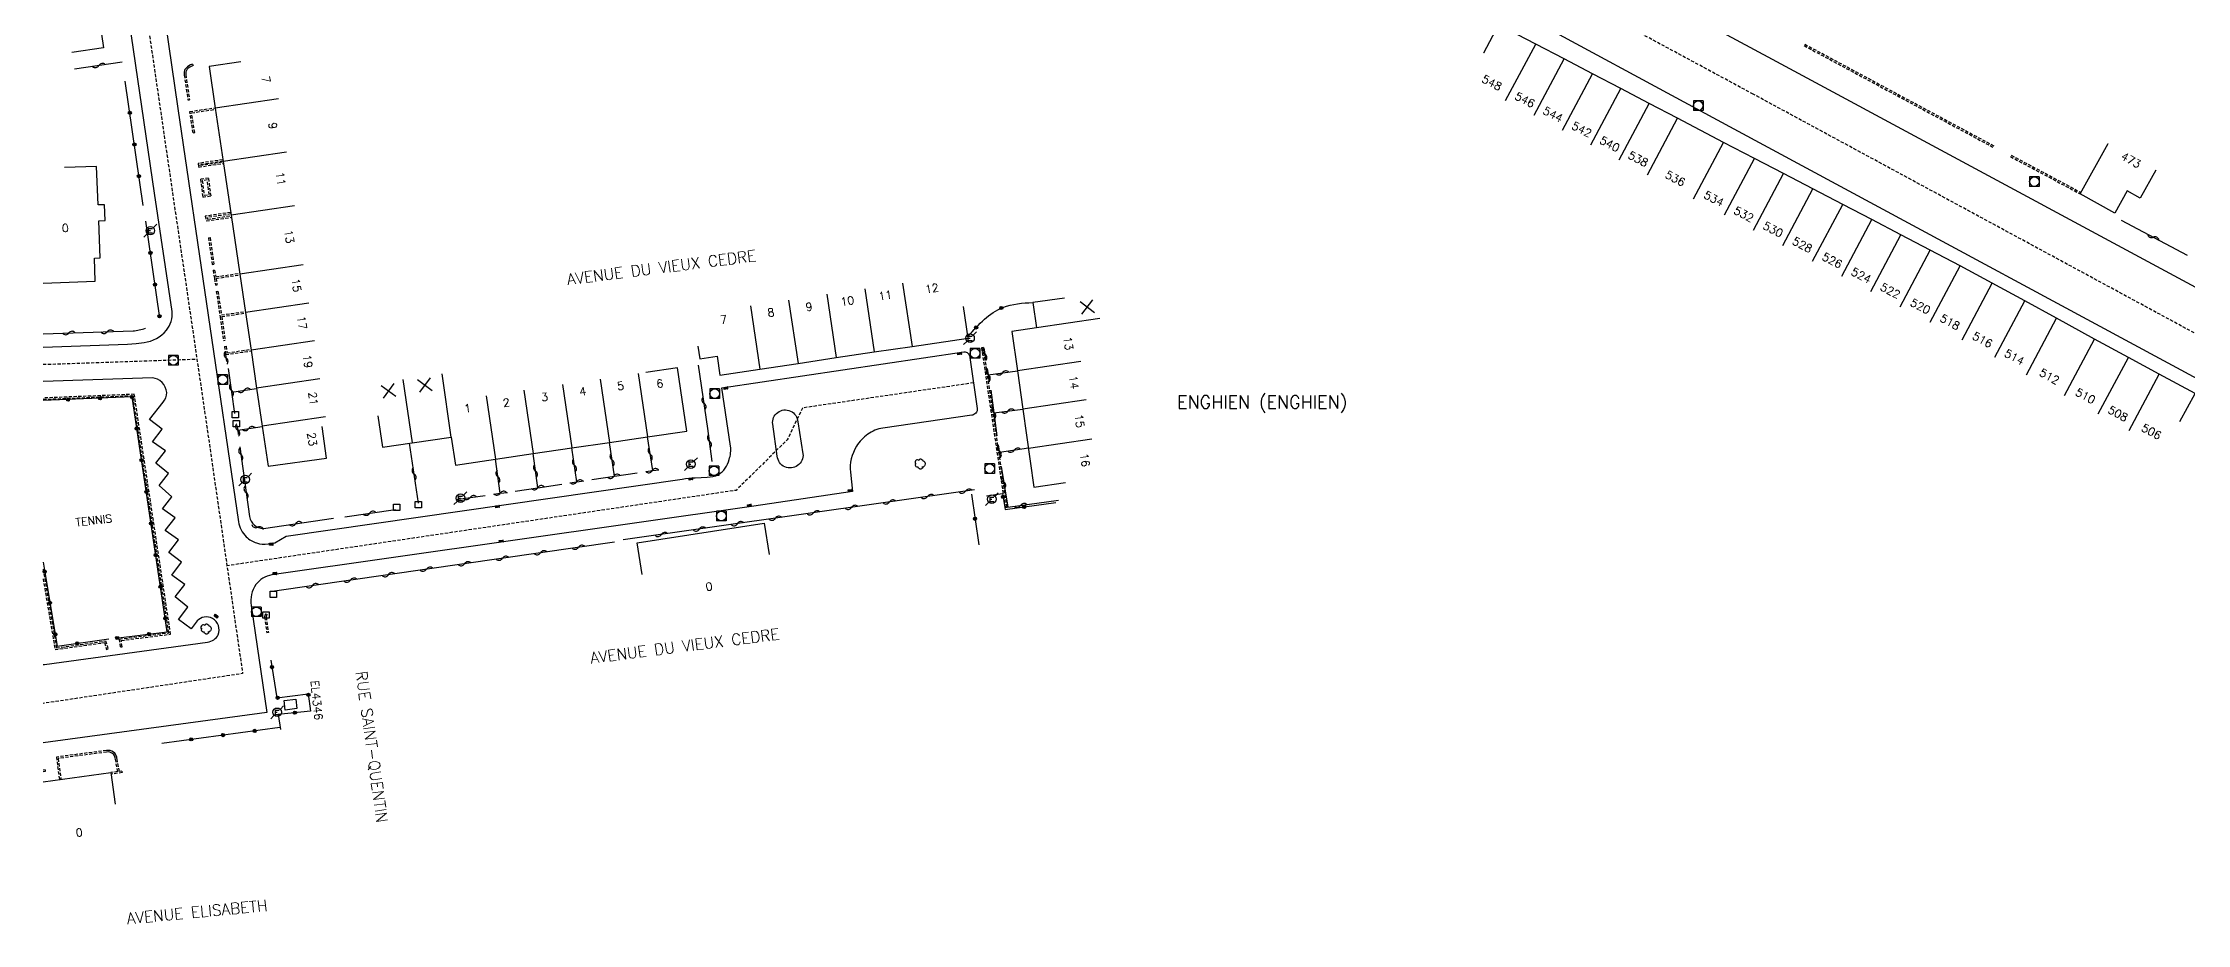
# Model space of a CAD drawing. Header units: millimetres. Extents: x 126999 to 128001, y 153000 to 154000.
# Drawn here: x 127000 to 127334.9, y 153655.2 to 153793 of the extents above; entities that cross this region are included whole.
import ezdxf
from ezdxf.enums import TextEntityAlignment as Align

# ---------------------------------------------------------------- set-up
doc = ezdxf.new("R2010")
doc.units = ezdxf.units.MM
doc.linetypes.add('DASHED', pattern=[0.75, 0.5, -0.25])
doc.layers.get('0').update_dxf_attribs({"linetype": 'CONTINUOUS'})
for name, color, linetype in [('W0001', 6, 'DASHED'), ('W0008', 7, 'CONTINUOUS'), ('W0100', 7, 'CONTINUOUS'), ('W0112', 1, 'DASHED'), ('W0300', 7, 'CONTINUOUS'), ('W0310', 3, 'CONTINUOUS'), ('W0322', 7, 'CONTINUOUS'), ('W0400', 7, 'CONTINUOUS'), ('W0420', 7, 'CONTINUOUS'), ('W0471', 7, 'CONTINUOUS'), ('W0980', 7, 'CONTINUOUS'), ('W0984', 7, 'CONTINUOUS'), ('W0989', 7, 'CONTINUOUS'), ('W0991', 7, 'CONTINUOUS'), ('W1102', 7, 'CONTINUOUS')]:
    doc.layers.add(name, color=color, linetype=linetype)
doc.styles.get("Standard").update_dxf_attribs({"font": 'romans.shx', "width": 0.85})

# ---------------------------------------------------------------- blocks, each defined once
blk = doc.blocks.new('t310o')
at = {"color": 0, "linetype": 'Continuous'}
for centre, start, end in [((-0.5, 0.38), 216.8699, 323.1304), ((0.5, -0.37), 36.8699, 143.1303)]:
    blk.add_arc(centre, 0.625, start, end, dxfattribs=at)
blk = doc.blocks.new('T420')
for p, q in [((0.75, 0.75), (-0.75, 0.75)), ((-0.75, 0.75), (-0.75, -0.75)), ((0.75, 0.75), (0.75, -0.75)), ((0.75, -0.75), (-0.75, -0.75))]:
    blk.add_line(p, q)
blk.add_ellipse((0, 0), major_axis=(-0.53, 0.53), ratio=1, start_param=3.926991, end_param=10.210176)
blk = doc.blocks.new('t991o')
at = {"color": 0, "linetype": 'Continuous'}
for p, q in [((-1, 1), (1, -1)), ((-1, -1), (1, 1))]:
    blk.add_line(p, q, dxfattribs=at)
blk = doc.blocks.new('t322o')
at = {"color": 0, "linetype": 'Continuous'}
for radius in [0.25, 0.15]:
    blk.add_circle((0, 0), radius, dxfattribs=at)
blk = doc.blocks.new('T300')
for p, q in [((-0.8, 0.51), (-0.86, 0.34)), ((-0.86, 0.34), (-0.86, 0.17)), ((-0.86, 0.17), (-0.74, 0.06)), ((-0.69, 0.63), (-0.8, 0.51)), ((-0.8, -0.06), (-0.74, 0.06)), ((-0.74, 0.06), (-0.69, 0.11)), ((-0.57, 0.69), (-0.69, 0.63)), ((-0.46, 0.69), (-0.57, 0.69)), ((-0.29, 0.63), (-0.46, 0.69)), ((-0.29, 0.63), (-0.17, 0.74)), ((-0.23, 0.57), (-0.29, 0.63)), ((-0.17, 0.74), (-0.06, 0.8)), ((-0.06, 0.8), (0.06, 0.8)), ((0.06, 0.8), (0.23, 0.74)), ((0.23, 0.74), (0.34, 0.63)), ((0.34, 0.63), (0.4, 0.51)), ((0.46, 0.46), (0.34, 0.46)), ((0.4, 0.51), (0.4, 0.46)), ((0.57, 0.4), (0.46, 0.46)), ((0.57, 0.4), (0.69, 0.29)), ((0.69, 0.29), (0.74, 0.17)), ((0.74, 0.06), (0.69, -0.17)), ((0.74, 0.17), (0.74, 0.06)), ((-0.8, -0.17), (-0.8, -0.06)), ((-0.8, -0.23), (-0.8, -0.17)), ((-0.74, -0.34), (-0.8, -0.23)), ((-0.69, -0.4), (-0.74, -0.34)), ((-0.51, -0.46), (-0.69, -0.4)), ((-0.4, -0.46), (-0.51, -0.46)), ((-0.4, -0.46), (-0.34, -0.46)), ((-0.34, -0.46), (-0.34, -0.4)), ((-0.34, -0.51), (-0.34, -0.46)), ((-0.29, -0.63), (-0.34, -0.51)), ((-0.17, -0.74), (-0.29, -0.63)), ((-0.06, -0.8), (-0.17, -0.74)), ((0.06, -0.8), (-0.06, -0.8)), ((0.17, -0.74), (0.06, -0.8)), ((0.23, -0.69), (0.17, -0.74)), ((0.29, -0.46), (0.23, -0.46)), ((0.29, -0.63), (0.23, -0.69)), ((0.46, -0.4), (0.29, -0.46)), ((0.34, -0.51), (0.29, -0.63)), ((0.34, -0.51), (0.34, -0.46)), ((0.57, -0.34), (0.46, -0.4)), ((0.63, -0.29), (0.57, -0.34)), ((0.69, -0.17), (0.63, -0.29))]:
    blk.add_line(p, q)
blk = doc.blocks.new('T400')
for p, q in [((-0.15, 0.3), (0.15, 0.3)), ((-0.15, -0.25), (-0.15, 0.3)), ((-0.15, 0.15), (0.15, 0.15)), ((-0.15, 0), (0.15, 0)), ((0.15, 0.3), (0.15, -0.25)), ((-0.15, -0.15), (0.15, -0.15)), ((-0.15, -0.25), (-0.15, -0.3)), ((-0.15, -0.3), (0.15, -0.3)), ((0.15, -0.3), (0.15, -0.25))]:
    blk.add_line(p, q)
blk = doc.blocks.new('T471')
for p, q in [((-0.333334, 0.333334), (-0.333334, -0.333334)), ((-0.333334, 0.333334), (0.333334, 0.333334)), ((-0.333334, 0), (0, 0)), ((0.500001, 0.500001), (1.000002, 1.000002)), ((-0.500001, -0.500001), (-1.000002, -1.000002)), ((-0.333334, -0.333334), (0.333334, -0.333334))]:
    blk.add_line(p, q)
blk.add_ellipse((0, 0), major_axis=(0.471405, 0.471405), ratio=1, start_param=5.4977871438, end_param=11.780972451)
blk = doc.blocks.new('t112o')
at = {"color": 0, "linetype": 'Continuous'}
for p, q in [((-0.5, 0.5), (0.5, 0.5)), ((-0.5, -0.5), (-0.5, 0.5)), ((0.5, 0.5), (0.5, -0.5)), ((0.5, -0.5), (-0.5, -0.5))]:
    blk.add_line(p, q, dxfattribs=at)

msp = doc.modelspace()

# ---------------------------------------------------------------- linework, layer by layer
at = {"layer": 'W0001'}
msp.add_lwpolyline([(127387.44, 153719.79), (127267.12, 153784.97), (127169.72, 153837.57), (127150.15, 153847.94), (127138.65, 153852.5), (127138.65, 153852.5), (127138.65, 153852.5), (127094.09, 153863.28)], dxfattribs=at)
at = {"layer": 'W0001', "flags": 128}
for points in [[(127009.51, 153846.08), (127010.14, 153838.52), (127020.6, 153766.88), (127024.02, 153743.57), (127025.34, 153734.58), (127028.72, 153711.26), (127031.16, 153694.41), (127000, 153689.74)], [(127000, 153742.75), (127001.39, 153742.79), (127024.02, 153743.57), (127024.02, 153743.57)], [(127145.34, 153739.85), (127118.6, 153735.92), (127116.24, 153730.96), (127108.24, 153723.05), (127035.42, 153712.25), (127028.72, 153711.26), (127028.72, 153711.26)]]:
    msp.add_lwpolyline(points, dxfattribs=at)
at = {"layer": 'W0008', "flags": 128}
for points in [[(127109.72, 153870.8), (127109.2, 153868.96), (127127.86, 153862.83), (127139.04, 153859.17, -0.0067), (127148.56, 153855.97, -0.0253), (127164.76, 153849.24, -0.0045), (127170.41, 153846.47, 0.134), (127170.27, 153844.93, 0.1898), (127171.28, 153843.77), (127232.77, 153810.54), (127270.08, 153790.42), (127384.07, 153729.04), (127384.07, 153729.04)], [(127000, 153745.45), (127013.19, 153745.9), (127014.56, 153745.98), (127015.77, 153746.15, 0.1883), (127019.25, 153748.07, 0.2033), (127020.16, 153751.02), (127017.41, 153769.52), (127007.25, 153839.04), (127006.04, 153847.53), (127006.04, 153847.53)], [(127014.85, 153825.51), (127021.04, 153782.74), (127030.52, 153718.15, 0.1665), (127031.74, 153715.77, 0.1107), (127033.34, 153714.83, 0.1224), (127035.14, 153714.68), (127036.19, 153714.87), (127037.94, 153715.88), (127099.84, 153724.81, -0.023), (127101.86, 153725.03), (127103.73, 153725.13, 0.1056), (127105.48, 153725.5, 0.1902), (127107.15, 153727.85, 0.1156), (127107.38, 153729.96), (127106.04, 153739.06), (127143.82, 153744.71, -0.2327), (127144.49, 153744.46, -0.1544), (127144.76, 153743.83), (127145.92, 153735.86, -0.214), (127145.67, 153735.11, -0.1772), (127145.07, 153734.78), (127131.15, 153732.78, 0.1184), (127128.83, 153731.81, 0.0986), (127127.05, 153729.93, 0.1672), (127126.1, 153725.88), (127126.44, 153722.86), (127111.01, 153720.59), (127035.71, 153709.82, 0.197), (127033.23, 153708.31, 0.1922), (127032.5, 153705.06), (127034.96, 153688.33), (127000, 153683.6)], [(127020.64, 153706.4), (127022.14, 153708.35), (127020.08, 153709.8), (127021.59, 153711.82), (127019.62, 153713.33), (127021.13, 153715.3), (127019.09, 153716.76), (127020.61, 153718.76), (127018.64, 153720.16), (127020.12, 153722.04), (127018.11, 153723.8), (127019.58, 153725.67), (127017.61, 153727.28), (127019.12, 153729.21), (127017.11, 153730.61), (127018.61, 153732.59), (127016.62, 153734.1), (127018.74, 153736.81, 0.178), (127019.31, 153738.35, 0.1769), (127018.57, 153739.91, 0.2063), (127017.07, 153740.61), (127000, 153740.04, 0.2223)], [(127118.69, 153728.77, -1.0031), (127114.67, 153728.37), (127113.97, 153733.37, -1.0454), (127117.89, 153733.77), (127118.69, 153728.77), (127118.69, 153728.77)], [(127000, 153695.82, 0.025055), (127000.21, 153695.84), (127025.7, 153699.33, 0.2491), (127027.36, 153700.49, 0.1831), (127027.38, 153701.9, 0.1838), (127026.48, 153703.04, 0.1669), (127025.17, 153703.24, 0.1859), (127024.07, 153702.63), (127023.11, 153701.39), (127021.16, 153702.88), (127022.62, 153704.79), (127020.64, 153706.4), (127020.64, 153706.4)]]:
    msp.add_lwpolyline(points, format="xyb", dxfattribs=at)
at = {"layer": 'W0008'}
msp.add_lwpolyline([(127348.53, 153733.98), (127264.15, 153779.53), (127227.11, 153799.53), (127194.61, 153817.1), (127168.15, 153831.36, 0.0103), (127151.75, 153839.91, 0.0212), (127138.27, 153845.83, 0.0154), (127127.05, 153849.72, 0.0243), (127107.89, 153854.89, 0.032172), (127093.12, 153857.17, -16.56692), (127093.12, 153857.17)], format="xyb", dxfattribs=at)
at = {"layer": 'W0100', "flags": 128}
for points in [[(127000, 153822.9), (127004.8, 153823.61), (127005.78, 153816.88), (127006.86, 153809.82), (127007.75, 153803.79), (127008.56, 153798.26), (127009.45, 153792.23), (127004.5, 153791.5), (127004.5, 153791.5)], [(127333.77, 153733.81), (127336.16, 153738.21), (127330.54, 153741.23), (127325.72, 153743.83), (127320.44, 153746.7), (127314.49, 153749.95), (127309.54, 153752.66), (127304.44, 153755.43), (127299.47, 153758.16), (127294.78, 153760.58), (127290.2, 153762.98), (127285.64, 153765.36), (127281.1, 153767.71), (127276.45, 153770.16), (127271.84, 153772.57), (127267.33, 153774.92), (127262.5, 153777.43), (127255.31, 153781.21), (127250.89, 153783.54), (127246.45, 153785.87), (127242.02, 153788.16), (127237.58, 153790.49), (127233.14, 153792.79), (127227.31, 153795.82), (127224.97, 153791.38), (127224.97, 153791.38)], [(127030.88, 153790.02), (127025.93, 153789.29), (127026.88, 153782.8), (127028.1, 153774.47), (127029.37, 153766.08), (127030.72, 153756.82), (127031.6, 153750.87), (127032.48, 153744.95), (127033.35, 153739), (127034.23, 153733.06), (127035.14, 153726.83), (127044.25, 153728.09), (127043.57, 153733.04), (127043.57, 153733.04)], [(127330, 153773.11), (127327.56, 153768.74), (127325.55, 153769.86), (127323.6, 153766.37), (127318.18, 153769.4), (127322.57, 153777.25), (127322.57, 153777.25)], [(127000, 153755.44), (127008.12, 153755.72), (127008.01, 153759.36), (127008.91, 153759.39), (127008.68, 153765.17), (127009.68, 153765.21), (127009.57, 153767.7), (127008.58, 153767.66), (127008.35, 153773.69), (127003.35, 153773.49), (127003.35, 153773.49)], [(127102.27, 153745.61), (127102.57, 153743.63), (127105.29, 153744.03), (127105.73, 153741.07), (127111.97, 153741.99), (127117.92, 153742.89), (127123.9, 153743.8), (127129.82, 153744.68), (127135.73, 153745.55), (127144.49, 153746.84), (127143.76, 153751.79), (127143.76, 153751.79)], [(127159.52, 153753.11), (127154.57, 153752.39), (127155.15, 153748.43), (127151.29, 153747.86), (127152.19, 153741.73), (127153.04, 153735.75), (127154.75, 153723.56), (127159.7, 153724.25), (127159.7, 153724.25)], [(127052.28, 153734.72), (127053, 153729.78), (127057.63, 153730.45), (127063.76, 153731.35), (127064.4, 153727.01), (127070.67, 153727.93), (127076.55, 153728.8), (127082.59, 153729.68), (127088.46, 153730.54), (127094.41, 153731.41), (127100.54, 153732.3), (127099.09, 153742.19), (127094.14, 153741.46), (127094.14, 153741.46)], [(127093.57, 153709.92), (127092.81, 153714.86), (127112.62, 153717.94), (127113.39, 153713), (127113.39, 153713)], [(127037.81, 153688.71), (127037.63, 153690.2), (127039.46, 153690.42), (127039.63, 153688.93), (127037.81, 153688.71), (127037.81, 153688.71)], [(127000, 153677.51), (127010.57, 153678.94), (127011.24, 153673.99), (127011.24, 153673.99)]]:
    msp.add_lwpolyline(points, dxfattribs=at)
at = {"layer": 'W0112'}
for p, q in [((127275.06, 153792.56), (127304.7, 153776.62)), ((127275.18, 153792.78), (127304.82, 153776.84)), ((127022.03, 153788.31), (127022.02, 153788.14)), ((127022.02, 153788.14), (127022.04, 153787.97)), ((127022.05, 153788.49), (127022.03, 153788.31)), ((127022.04, 153787.97), (127022.61, 153784.08)), ((127022.1, 153788.65), (127022.05, 153788.49)), ((127022.16, 153788.81), (127022.1, 153788.65)), ((127022.32, 153789.04), (127022.16, 153788.81)), ((127022.28, 153788.29), (127022.27, 153788.15)), ((127022.27, 153788.15), (127022.29, 153788)), ((127022.3, 153788.44), (127022.28, 153788.29)), ((127022.29, 153788), (127022.86, 153784.11)), ((127022.33, 153788.57), (127022.3, 153788.44)), ((127022.53, 153789.23), (127022.32, 153789.04)), ((127022.38, 153788.69), (127022.33, 153788.57)), ((127022.51, 153788.87), (127022.38, 153788.69)), ((127022.68, 153789.03), (127022.51, 153788.87)), ((127022.77, 153789.4), (127022.53, 153789.23)), ((127022.9, 153789.18), (127022.68, 153789.03)), ((127023.04, 153789.54), (127022.77, 153789.4)), ((127023.15, 153789.32), (127022.9, 153789.18)), ((127023.32, 153789.68), (127023.04, 153789.54)), ((127023.43, 153789.45), (127023.15, 153789.32)), ((127022.9, 153782.27), (127026.88, 153782.85)), ((127023.43, 153778.93), (127022.9, 153782.27)), ((127023.18, 153782.06), (127026.91, 153782.61)), ((127023.68, 153778.97), (127023.18, 153782.06)), ((127028.06, 153774.73), (127024.2, 153774.15)), ((127028.1, 153774.49), (127024.49, 153773.94)), ((127307.31, 153775.21), (127318.18, 153769.4)), ((127307.43, 153775.43), (127318.3, 153769.62)), ((127024.2, 153774.15), (127024.29, 153773.58)), ((127024.29, 153773.58), (127028.15, 153774.16)), ((127024.49, 153773.94), (127024.5, 153773.86)), ((127024.5, 153773.86), (127028.11, 153774.41)), ((127025.85, 153771.86), (127024.58, 153771.68)), ((127024.58, 153771.68), (127024.94, 153768.89)), ((127025.64, 153771.58), (127024.86, 153771.46)), ((127024.86, 153771.46), (127025.16, 153769.17)), ((127025.96, 153769.28), (127025.64, 153771.58)), ((127026.24, 153769.07), (127025.85, 153771.86)), ((127024.94, 153768.89), (127026.24, 153769.07)), ((127025.16, 153769.17), (127025.96, 153769.28)), ((127029.31, 153766.5), (127025.33, 153765.9)), ((127025.33, 153765.9), (127025.49, 153765.15)), ((127025.49, 153765.15), (127029.42, 153765.74)), ((127029.34, 153766.25), (127025.63, 153765.69)), ((127025.63, 153765.69), (127025.69, 153765.43)), ((127025.69, 153765.43), (127029.38, 153765.99)), ((127025.83, 153762.52), (127026.43, 153758.37)), ((127026.08, 153762.55), (127026.67, 153758.41)), ((127026.55, 153757.44), (127026.77, 153756.15)), ((127026.77, 153756.15), (127026.91, 153755.11)), ((127026.79, 153757.48), (127026.98, 153756.43)), ((127027.02, 153756.18), (127027.15, 153755.14)), ((127027.05, 153754.15), (127027.65, 153750.18)), ((127027.3, 153754.18), (127027.86, 153750.46)), ((127027.65, 153750.18), (127028.18, 153746.48)), ((127027.9, 153750.22), (127028.43, 153746.52)), ((127028.32, 153745.54), (127028.51, 153744.26)), ((127028.51, 153744.26), (127032.48, 153744.84)), ((127028.57, 153745.57), (127028.72, 153744.54)), ((127028.72, 153744.54), (127032.44, 153745.09)), ((127146.58, 153745.32), (127150.28, 153720.34)), ((127146.83, 153745.36), (127150.52, 153720.38)), ((127014.24, 153738.06), (127000, 153737.48)), ((127014.02, 153737.8), (127000, 153737.23)), ((127019.63, 153700.78), (127014.02, 153737.8)), ((127019.91, 153700.56), (127014.24, 153738.06)), ((127000, 153710.73), (127002.08, 153698.44)), ((127000, 153709.23), (127001.87, 153698.16)), ((127034.73, 153703.74), (127034.59, 153703.26)), ((127034.59, 153703.26), (127034.94, 153700.77)), ((127034.97, 153703.67), (127034.84, 153703.24)), ((127034.84, 153703.24), (127035.19, 153700.81)), ((127001.87, 153698.16), (127009.59, 153699.24)), ((127002.08, 153698.44), (127009.77, 153699.51)), ((127009.59, 153699.24), (127009.91, 153698.18)), ((127009.77, 153699.51), (127010.15, 153698.25)), ((127011.92, 153699.81), (127019.63, 153700.78)), ((127012.09, 153698.58), (127011.92, 153699.81)), ((127012.2, 153699.59), (127019.91, 153700.56)), ((127012.34, 153698.61), (127012.2, 153699.59)), ((127009.88, 153682.39), (127002.07, 153681.35)), ((127002.07, 153681.35), (127002.54, 153677.86)), ((127009.92, 153682.14), (127002.35, 153681.13)), ((127002.35, 153681.13), (127002.79, 153677.89)), ((127010.16, 153682.4), (127009.88, 153682.39)), ((127010.15, 153682.15), (127009.92, 153682.14)), ((127010.4, 153682.12), (127010.15, 153682.15)), ((127010.45, 153682.36), (127010.16, 153682.4)), ((127010.63, 153682.04), (127010.4, 153682.12)), ((127010.73, 153682.27), (127010.45, 153682.36)), ((127010.84, 153681.93), (127010.63, 153682.04)), ((127010.98, 153682.14), (127010.73, 153682.27)), ((127011, 153681.79), (127010.84, 153681.93)), ((127011.19, 153681.96), (127010.98, 153682.14)), ((127011.08, 153681.68), (127011, 153681.79)), ((127011.15, 153681.56), (127011.08, 153681.68)), ((127011.21, 153681.41), (127011.15, 153681.56)), ((127011.29, 153681.82), (127011.19, 153681.96)), ((127011.26, 153681.26), (127011.21, 153681.41)), ((127011.29, 153681.1), (127011.26, 153681.26)), ((127011.38, 153681.66), (127011.29, 153681.82)), ((127011.66, 153679.08), (127011.29, 153681.1)), ((127011.45, 153681.5), (127011.38, 153681.66)), ((127011.5, 153681.32), (127011.45, 153681.5)), ((127011.54, 153681.15), (127011.5, 153681.32)), ((127011.91, 153679.11), (127011.54, 153681.15)), ((127000.3, 153679.34), (127000, 153679.3)), ((127000.32, 153679.09), (127000, 153679.05)), ((127011.66, 153679.08), (127010.57, 153678.94)), ((127012.36, 153678.92), (127010.6, 153678.69)), ((127012.32, 153679.17), (127011.91, 153679.11))]:
    msp.add_line(p, q, dxfattribs=at)
for points in [[(127023.32, 153789.68), (127023.43, 153789.45)], [(127022.61, 153784.08), (127022.86, 153784.11)], [(127023.43, 153778.93), (127023.68, 153778.97)], [(127025.83, 153762.52), (127026.08, 153762.55)], [(127026.43, 153758.37), (127026.67, 153758.41)], [(127026.55, 153757.44), (127026.79, 153757.48)], [(127027.15, 153755.14), (127026.91, 153755.11)], [(127027.05, 153754.15), (127027.3, 153754.18)], [(127028.18, 153746.48), (127028.43, 153746.52)], [(127028.32, 153745.54), (127028.57, 153745.57)], [(127146.83, 153745.36), (127146.58, 153745.32)], [(127150.52, 153720.38), (127150.28, 153720.34)], [(127034.73, 153703.74), (127034.97, 153703.67)], [(127035.19, 153700.81), (127034.94, 153700.77)], [(127009.91, 153698.18), (127010.15, 153698.25)], [(127012.09, 153698.58), (127012.34, 153698.61)], [(127000.3, 153679.34), (127000.32, 153679.09)], [(127012.32, 153679.17), (127012.36, 153678.92)]]:
    msp.add_lwpolyline(points, dxfattribs=at)
at = {"layer": 'W0112', "flags": 128}
for points in [[(127026.98, 153756.43), (127030.7, 153756.98)], [(127027.02, 153756.18), (127030.74, 153756.73), (127030.74, 153756.73)], [(127027.86, 153750.46), (127031.58, 153751.01)], [(127027.9, 153750.22), (127031.61, 153750.76), (127031.61, 153750.76)]]:
    msp.add_lwpolyline(points, dxfattribs=at)
at = {"layer": 'W0310', "flags": 128}
for points in [[(127012.36, 153789.99), (127004.89, 153788.89), (127004.89, 153788.89)], [(127324.6, 153765.29), (127334.88, 153759.83), (127334.88, 153759.83)], [(127146.92, 153745.34), (127147.24, 153743.37), (127147.24, 153743.37)], [(127028.51, 153744.26), (127028.63, 153743.21), (127028.63, 153743.21)], [(127028.91, 153742.1), (127029.45, 153738.4), (127029.91, 153735.07), (127029.91, 153735.07)], [(127104.53, 153727.55), (127103.81, 153732.7), (127102.36, 153742.59), (127102.36, 153742.59)], [(127147.46, 153742.12), (127147.62, 153741.08), (127147.79, 153740.03), (127147.79, 153740.03)], [(127147.62, 153741.08), (127152.19, 153741.73), (127152.19, 153741.73)], [(127029.45, 153738.4), (127033.34, 153738.97), (127033.34, 153738.97)], [(127148.01, 153738.73), (127148.5, 153735.14), (127148.99, 153731.55), (127148.99, 153731.55)], [(127148.5, 153735.14), (127153.04, 153735.75), (127153.04, 153735.75)], [(127030.28, 153733.17), (127030.39, 153732.44), (127030.46, 153731.76), (127030.46, 153731.76)], [(127030.39, 153732.44), (127034.24, 153733.02), (127034.24, 153733.02)], [(127095.23, 153726.13), (127094.41, 153731.41), (127094.41, 153731.41)], [(127058.61, 153721.06), (127057.25, 153730.4), (127057.25, 153730.4)], [(127071.39, 153722.6), (127070.67, 153727.93), (127070.67, 153727.93)], [(127077.26, 153723.46), (127076.55, 153728.8), (127076.55, 153728.8)], [(127083.38, 153724.37), (127082.59, 153729.68), (127082.59, 153729.68)], [(127089.27, 153725.25), (127088.46, 153730.54), (127088.46, 153730.54)], [(127149.2, 153730.15), (127149.5, 153728.15), (127149.5, 153728.15)], [(127153.9, 153729.65), (127149.37, 153728.99), (127149.37, 153728.99)], [(127082.27, 153724.22), (127083.38, 153724.37), (127084.46, 153724.51), (127084.46, 153724.51)], [(127085.69, 153724.72), (127089.27, 153725.25), (127092.77, 153725.77), (127092.77, 153725.77)], [(127094.14, 153725.97), (127095.23, 153726.13), (127096.17, 153726.27), (127096.17, 153726.27)], [(127149.63, 153726.76), (127150.69, 153720.4), (127158.61, 153721.51), (127158.61, 153721.51)], [(127064.49, 153721.62), (127069.05, 153722.24), (127069.05, 153722.24)], [(127070.34, 153722.43), (127071.39, 153722.6), (127072.54, 153722.72), (127072.54, 153722.72)], [(127073.74, 153722.94), (127077.26, 153723.46), (127081.02, 153723.99), (127081.02, 153723.99)], [(127145.49, 153723.13), (127090.63, 153715.3), (127090.63, 153715.3)], [(127047.15, 153718.91), (127055.06, 153720.03), (127055.06, 153720.03)], [(127089.27, 153714.97), (127036.12, 153707.29), (127036.12, 153707.29)]]:
    msp.add_lwpolyline(points, dxfattribs=at)
for points in [[(127000, 153747.51), (127014.04, 153747.97, 0.0693), (127015.97, 153748.39), (127015.97, 153748.39)], [(127030.71, 153729.85), (127032.22, 153718.94, 0.1812), (127032.99, 153717.64, 0.2127), (127034.4, 153717.11), (127045.37, 153718.69), (127045.37, 153718.69)]]:
    msp.add_lwpolyline(points, format="xyb", dxfattribs=at)
at = {"layer": 'W0322', "flags": 128}
for points in [[(127015.62, 153767.59), (127012.84, 153787.01), (127012.84, 153787.01)], [(127018.22, 153750.03), (127016.04, 153765.11), (127016.04, 153765.11)], [(127011.35, 153699.94), (127019.39, 153700.95), (127013.89, 153737.65), (127000, 153737.07)], [(127145.03, 153722.47), (127146.14, 153714.55), (127146.14, 153714.55)], [(127147.38, 153722.21), (127149.85, 153722.57), (127150.26, 153720.05), (127158.18, 153721.16), (127158.18, 153721.16)], [(127000, 153711.84), (127002.22, 153698.71), (127010.29, 153699.82), (127010.29, 153699.82)], [(127035.59, 153696.51), (127036.5, 153690.62), (127041.42, 153691.26), (127041.74, 153688.53), (127036.74, 153688.03), (127037.1, 153685.66), (127037.1, 153685.66)], [(127037, 153685.99), (127018.56, 153683.5)]]:
    msp.add_lwpolyline(points, dxfattribs=at)
msp.add_lwpolyline([(127144.51, 153747.17, -0.0266), (127147.04, 153749.79, -0.0905), (127149.92, 153751.65, -0.077), (127154.57, 153752.39), (127154.57, 153752.39)], format="xyb", dxfattribs=at)
at = {"layer": 'W1102', "flags": 128}
for points in [[(127228.44, 153783.96), (127233.14, 153792.79), (127233.14, 153792.79)], [(127232.88, 153781.67), (127237.58, 153790.49), (127237.58, 153790.49)], [(127237.32, 153779.33), (127242.02, 153788.16), (127242.02, 153788.16)], [(127241.76, 153777.04), (127246.45, 153785.87), (127246.45, 153785.87)], [(127036.78, 153784.25), (127026.88, 153782.8), (127026.88, 153782.8)], [(127246.19, 153774.71), (127250.89, 153783.54), (127250.89, 153783.54)], [(127250.61, 153772.38), (127255.31, 153781.21), (127255.31, 153781.21)], [(127038, 153775.92), (127028.1, 153774.47), (127028.1, 153774.47)], [(127257.8, 153768.61), (127262.5, 153777.43), (127262.5, 153777.43)], [(127262.63, 153766.09), (127267.33, 153774.92), (127267.33, 153774.92)], [(127267.15, 153763.74), (127271.84, 153772.57), (127271.84, 153772.57)], [(127271.76, 153761.33), (127276.45, 153770.16), (127276.45, 153770.16)], [(127039.26, 153767.54), (127029.37, 153766.08), (127029.37, 153766.08)], [(127276.4, 153758.88), (127281.1, 153767.71), (127281.1, 153767.71)], [(127280.94, 153756.53), (127285.64, 153765.36), (127285.64, 153765.36)], [(127285.5, 153754.15), (127290.2, 153762.98), (127290.2, 153762.98)], [(127040.62, 153758.28), (127030.72, 153756.82), (127030.72, 153756.82)], [(127290.08, 153751.75), (127294.78, 153760.58), (127294.78, 153760.58)], [(127294.77, 153749.34), (127299.47, 153758.16), (127299.47, 153758.16)], [(127128.34, 153754.57), (127129.82, 153744.68), (127129.82, 153744.68)], [(127134.25, 153755.44), (127135.73, 153745.55), (127135.73, 153745.55)], [(127299.74, 153746.6), (127304.44, 153755.43), (127304.44, 153755.43)], [(127041.49, 153752.33), (127031.6, 153750.87), (127031.6, 153750.87)], [(127110.5, 153751.88), (127111.97, 153741.99), (127111.97, 153741.99)], [(127116.45, 153752.78), (127117.92, 153742.89), (127117.92, 153742.89)], [(127122.42, 153753.69), (127123.9, 153743.8), (127123.9, 153743.8)], [(127304.85, 153743.84), (127309.54, 153752.66), (127309.54, 153752.66)], [(127165.04, 153749.89), (127155.15, 153748.43), (127155.15, 153748.43)], [(127309.79, 153741.12), (127314.49, 153749.95), (127314.49, 153749.95)], [(127042.37, 153746.41), (127032.48, 153744.95), (127032.48, 153744.95)], [(127315.74, 153737.87), (127320.44, 153746.7), (127320.44, 153746.7)], [(127063.76, 153731.35), (127062.32, 153741.25), (127062.32, 153741.25)], [(127092.95, 153741.3), (127094.41, 153731.41), (127094.41, 153731.41)], [(127162.08, 153743.19), (127152.19, 153741.73), (127152.19, 153741.73)], [(127321.02, 153735), (127325.72, 153743.83), (127325.72, 153743.83)], [(127325.84, 153732.4), (127330.54, 153741.23), (127330.54, 153741.23)], [(127043.24, 153740.46), (127033.35, 153739), (127033.35, 153739)], [(127056.19, 153740.35), (127057.63, 153730.45), (127057.63, 153730.45)], [(127069.22, 153737.82), (127070.67, 153727.93), (127070.67, 153727.93)], [(127075.1, 153738.69), (127076.55, 153728.8), (127076.55, 153728.8)], [(127081.14, 153739.57), (127082.59, 153729.68), (127082.59, 153729.68)], [(127087.01, 153740.43), (127088.46, 153730.54), (127088.46, 153730.54)], [(127044.12, 153734.52), (127034.23, 153733.06), (127034.23, 153733.06)], [(127162.93, 153737.21), (127153.04, 153735.75), (127153.04, 153735.75)], [(127153.9, 153729.65), (127163.79, 153731.12), (127163.79, 153731.12)]]:
    msp.add_lwpolyline(points, dxfattribs=at)

# ---------------------------------------------------------------- block references
at = {"layer": 'W0112'}
for p in [(127030.02, 153734.87), (127030.2, 153733.46), (127055.23, 153720.4), (127058.62, 153720.8), (127035.98, 153706.78), (127034.8, 153703.55)]:
    msp.add_blockref('t112o', p, dxfattribs=at)
at = {"layer": 'W0300'}
for p in [(127137.05, 153727.15), (127025.52, 153701.36)]:
    msp.add_blockref('T300', p, dxfattribs=at)
at = {"layer": 'W0310'}
for p, rotation in [((127008.72, 153789.46), 188.4018881939063), ((127329.61, 153762.63), 332.0202169719987), ((127004.03, 153747.64), 1.871420905260552), ((127010.03, 153747.83), 1.871420905260552), ((127028.57, 153743.75), 276.4211986985824), ((127147.08, 153744.38), 279.1541995072018), ((127147.62, 153741.1), 278.9680965883006), ((127149.85, 153741.4), 8.04024448681575), ((127029.41, 153738.68), 278.4227600990002), ((127031.41, 153738.68), 8.180156363476843), ((127103.23, 153736.65), 98.34247813297202), ((127148.48, 153735.23), 277.6551165265767), ((127150.71, 153735.44), 7.635271404000824), ((127030.38, 153732.48), 278.7568396000293), ((127032.11, 153732.7), 8.180156363476843), ((127104.09, 153730.72), 97.9495165908592), ((127030.87, 153728.66), 277.8691760631035), ((127083, 153726.96), 98.46397651204286), ((127088.88, 153727.82), 98.64331086933122), ((127094.83, 153728.7), 98.83540070395297), ((127149.35, 153729.18), 278.3555501343867), ((127151.69, 153729.33), 188.3545069289884), ((127057.95, 153725.61), 98.32050615130406), ((127071.04, 153725.19), 97.65241738476561), ((127076.91, 153726.06), 97.56067212500754), ((127083.34, 153724.37), 7.660179052870109), ((127089.14, 153725.23), 8.464176253874092), ((127095.13, 153726.12), 8.588210156606642), ((127150.03, 153724.35), 279.4101337500582), ((127031.69, 153722.72), 277.8691760631035), ((127066.71, 153721.92), 7.783719206811399), ((127071.41, 153722.6), 5.930439072534493), ((127077.28, 153723.46), 8.022303534361974), ((127132.21, 153721.24), 188.1272075838427), ((127138.14, 153722.09), 188.1272075838427), ((127144.08, 153722.93), 188.1272075838427), ((127152.67, 153720.68), 7.987087044130046), ((127033.51, 153717.28), 335.0528263270971), ((127039.44, 153717.83), 8.180156363476843), ((127051, 153719.46), 8.049183613317998), ((127108.45, 153717.84), 188.1272075838427), ((127114.39, 153718.69), 188.1272075838427), ((127120.33, 153719.54), 188.1272075838427), ((127126.27, 153720.39), 188.1272075838427), ((127083.63, 153714.16), 188.2178070059434), ((127096.57, 153716.15), 188.1272075838427), ((127102.51, 153717), 188.1272075838427), ((127059.88, 153710.73), 188.2178070059434), ((127065.82, 153711.58), 188.2178070059434), ((127071.75, 153712.44), 188.2178070059434), ((127077.69, 153713.3), 188.2178070059434), ((127042.06, 153708.15), 188.2178070059434), ((127048, 153709.01), 188.2178070059434), ((127053.94, 153709.87), 188.2178070059434)]:
    msp.add_blockref('t310o', p, dxfattribs=dict(at, rotation=rotation))
at = {"layer": 'W0322'}
for p, rotation in [((127013.55, 153782.06), 98.156129175779), ((127014.26, 153777.11), 98.156129175779), ((127014.96, 153772.16), 98.156129175779), ((127016.76, 153760.16), 98.20252523246172), ((127017.47, 153755.21), 98.20252523246172), ((127149.67, 153751.55), 24.2198832059937), ((127018.18, 153750.26), 98.20252523246172), ((127145.74, 153748.51), 46.04589967511869), ((127008.89, 153737.44), 182.3769222287742), ((127013.88, 153737.65), 182.3769222287742), ((127003.89, 153737.23), 182.3769222287742), ((127014.63, 153732.71), 98.52369548240257), ((127015.37, 153727.77), 98.52369548240257), ((127016.12, 153722.82), 98.52369548240257), ((127149.94, 153722.02), 279.1633455953004), ((127016.86, 153717.88), 98.52369548240257), ((127145.57, 153718.61), 277.9870870441155), ((127153.23, 153720.46), 7.987796292010268), ((127017.6, 153712.93), 98.52369548240257), ((127000.25, 153710.35), 279.5790548336531), ((127018.34, 153707.99), 98.52369548240257), ((127001.08, 153705.47), 279.5790548336531), ((127001.91, 153700.54), 279.5790548336531), ((127016.53, 153700.59), 7.171842233713056), ((127019.08, 153703.04), 98.52369548240257), ((127005.34, 153699.14), 7.804940189625065), ((127011.57, 153699.97), 7.171842233713056), ((127035.75, 153695.42), 278.8233892978506), ((127036.63, 153690.63), 7.400010845642805), ((127041.44, 153691.09), 276.6057733328274), ((127039.33, 153688.29), 185.7093458813072), ((127023.13, 153684.12), 187.6770850386272), ((127028.09, 153684.79), 187.6770850386272), ((127033.05, 153685.45), 187.6770850386272)]:
    msp.add_blockref('t322o', p, dxfattribs=dict(at, rotation=rotation))
at = {"layer": 'W0400'}
for p, rotation in [((127143.18, 153744.42), 98.69549999999994), ((127106.64, 153739.03), 98.69549999999994), ((127101.19, 153724.84), 98.69549999999994), ((127110.33, 153720.69), 98.69549999999994), ((127126.06, 153723.01), 98.69549999999994), ((127070.98, 153720.51), 98.69549999999994), ((127035.64, 153714.65), 90), ((127071.57, 153715.09), 98.69549999999994), ((127036.23, 153710.07), 90), ((127027.03, 153703.37), 48.8141)]:
    msp.add_blockref('T400', p, dxfattribs=dict(at, rotation=rotation))
at = {"layer": 'W0420', "rotation": 0.009719999999960925}
for p in [(127258.53, 153783.19), (127311.05, 153771.31)]:
    msp.add_blockref('T420', p, dxfattribs=at)
at = {"layer": 'W0420'}
for p in [(127145.56, 153744.46), (127020.34, 153743.38), (127028.04, 153740.36), (127104.91, 153738.16), (127104.8, 153726.1), (127147.84, 153726.45), (127105.94, 153719.03), (127033.3, 153704.06)]:
    msp.add_blockref('T420', p, dxfattribs=at)
at = {"layer": 'W0471'}
for p in [(127016.75, 153763.64), (127144.79, 153746.83), (127101.19, 153727.15), (127031.56, 153724.73), (127065.18, 153721.82), (127148.19, 153721.66), (127036.56, 153688.36)]:
    msp.add_blockref('T471', p, dxfattribs=at)
at = {"layer": 'W0991'}
for p, rotation in [((127163.12, 153751.72), 8.11745604832856), ((127053.95, 153738.6), 278.2679204592388), ((127059.62, 153739.51), 278.2679204592388)]:
    msp.add_blockref('t991o', p, dxfattribs=dict(at, rotation=rotation))

# ---------------------------------------------------------------- texts
at = {"layer": 'W0980'}
msp.add_text('ENGHIEN (ENGHIEN)', height=2, dxfattribs=at).set_placement((127190.42, 153736.71), align=Align.MIDDLE)
at = {"layer": 'W0984'}
for s, rotation, p in [('TENNIS', 6.5986, (127007.93, 153718.37)), ('EL4346', 275.6731, (127042.74, 153690.24))]:
    msp.add_text(s, height=1.25, rotation=rotation, dxfattribs=at).set_placement(p, align=Align.MIDDLE)
at = {"layer": 'W0989'}
for s, rotation, p in [('AVENUE DU VIEUX CEDRE', 7.2474, (127096.59, 153757.89)), ('AVENUE DU VIEUX CEDRE', 7.3315, (127100.24, 153698.73)), ('RUE SAINT-QUENTIN', 277.9004, (127051.25, 153682.95)), ('AVENUE ELISABETH', 5.4243, (127024.06, 153657.15))]:
    msp.add_text(s, height=1.75, rotation=rotation, dxfattribs=at).set_placement(p, align=Align.MIDDLE)
at = {"layer": 'W0991'}
for s, rotation, p in [('548', 332.4934, (127226.3, 153786.76)), ('7', 278.3201, (127034.82, 153787.27)), ('546', 332.6989, (127231.46, 153784.09)), ('544', 332.2472, (127235.84, 153781.8)), ('9', 278.3394, (127035.88, 153780.03)), ('542', 332.7343, (127240.34, 153779.46)), ('540', 332.2225, (127244.71, 153777.18)), ('538', 332.2816, (127249.15, 153774.85)), ('473', 330.5244, (127326.13, 153774.67)), ('11', 278.5801, (127037.11, 153771.76)), ('536', 332.2607, (127254.95, 153771.8)), ('534', 332.4983, (127260.99, 153768.64)), ('0', 1.9253, (127003.46, 153764.06)), ('532', 332.4583, (127265.65, 153766.21)), ('530', 332.4827, (127270.22, 153763.83)), ('13', 278.329, (127038.45, 153762.72)), ('528', 332.1381, (127274.8, 153761.42)), ('526', 332.6377, (127279.46, 153758.98)), ('524', 332.4408, (127283.99, 153756.63)), ('15', 278.322, (127039.57, 153755.1)), ('12', 8.6903, (127138.82, 153754.62)), ('522', 332.3536, (127288.54, 153754.25)), ('8', 8.5938, (127113.68, 153750.85)), ('9', 8.6246, (127119.64, 153751.75)), ('10', 8.4272, (127125.62, 153752.65)), ('11', 8.3663, (127131.54, 153753.52)), ('520', 332.7462, (127293.23, 153751.82)), ('17', 278.4963, (127040.43, 153749.24)), ('7', 8.5087, (127106.31, 153749.74)), ('518', 331.1935, (127297.86, 153749.35)), ('516', 331.5505, (127302.94, 153746.57)), ('13', 278.3173, (127160.15, 153746.02)), ('514', 331.2061, (127307.92, 153743.86)), ('19', 278.3191, (127041.33, 153743.21)), ('512', 331.3975, (127313.39, 153740.86)), ('21', 278.419, (127042.18, 153737.38)), ('3', 8.3087, (127078.34, 153737.65)), ('4', 8.3024, (127084.3, 153738.52)), ('5', 8.3312, (127090.2, 153739.38)), ('6', 8.2511, (127096.33, 153739.74)), ('14', 278.13, (127161.03, 153739.94)), ('510', 331.431, (127319.01, 153737.8)), ('1', 8.32, (127066.31, 153735.88)), ('2', 8.4271, (127072.36, 153736.77)), ('15', 277.9879, (127161.89, 153733.88)), ('508', 331.7145, (127324.1, 153735.04)), ('23', 278.2945, (127042.02, 153731.04)), ('506', 331.7068, (127329.32, 153732.23)), ('16', 277.987, (127162.74, 153727.79)), ('0', 8.8458, (127104.02, 153708)), ('0', 6.5098, (127005.63, 153669.57))]:
    msp.add_text(s, height=1.25, rotation=rotation, dxfattribs=at).set_placement(p, align=Align.MIDDLE)

doc.saveas('drawing.dxf')
